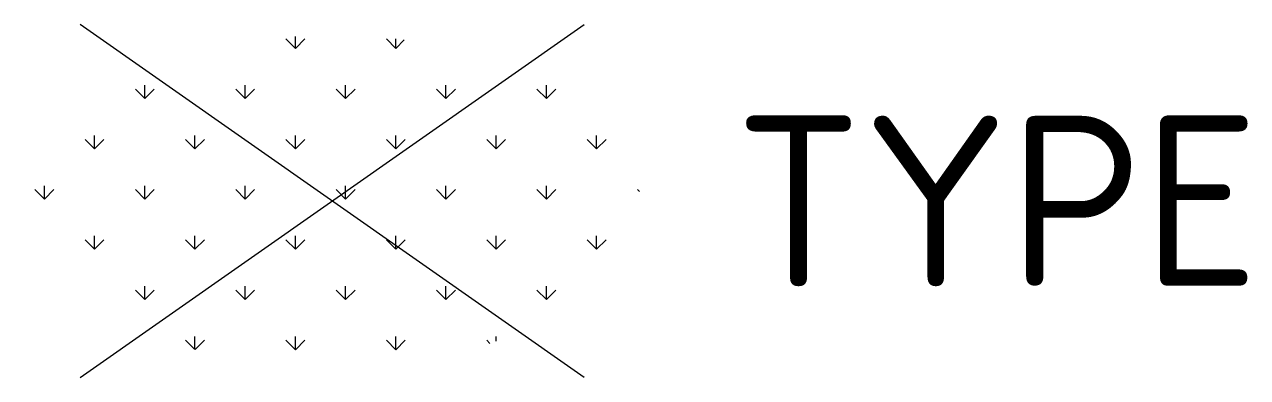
# Model space of a CAD drawing. Extents: x -3.3 to 9.7, y -1.9 to 1.9.
import ezdxf
from ezdxf.enums import TextEntityAlignment as Align

# ---------------------------------------------------------------- set-up
doc = ezdxf.new("R2010")
doc.units = 0
doc.styles.add('NLCS-ISO', font='NLCS-ISO.ttf')

msp = doc.modelspace()

# ---------------------------------------------------------------- hatches: boundary and pattern name
h = msp.add_hatch()
h.set_pattern_fill('GR-KRUIDEN', color=256, scale=0.075, style=0, pattern_type=2)
h.set_pattern_definition([(90, (-1.98036, -1.0405), (-0.53033, 0.53033), [0.140625, -0.920035]), (45, (-1.98036, -1.0405), (-0.53033, 0.53033), [0.140625, -0.609375]), (135, (-1.98036, -1.0405), (-0.53033, -0.53033), [0.140625, -0.609375])])
edge = h.paths.add_edge_path()
edge.add_ellipse((0, 0), major_axis=(-3.25, 0), ratio=0.538462, start_angle=0, end_angle=360, ccw=False)

# ---------------------------------------------------------------- linework, layer by layer
for p, q in [((-2.662, -1.864), (2.662, 1.864)), ((2.662, -1.864), (-2.662, 1.864))]:
    msp.add_line(p, q)

# ---------------------------------------------------------------- texts
at = {"style": 'NLCS-ISO'}
msp.add_attdef('TYPE', text='', height=1.8, dxfattribs=at).set_placement((4.25, 0), align=Align.MIDDLE_LEFT)

doc.saveas('drawing.dxf')
